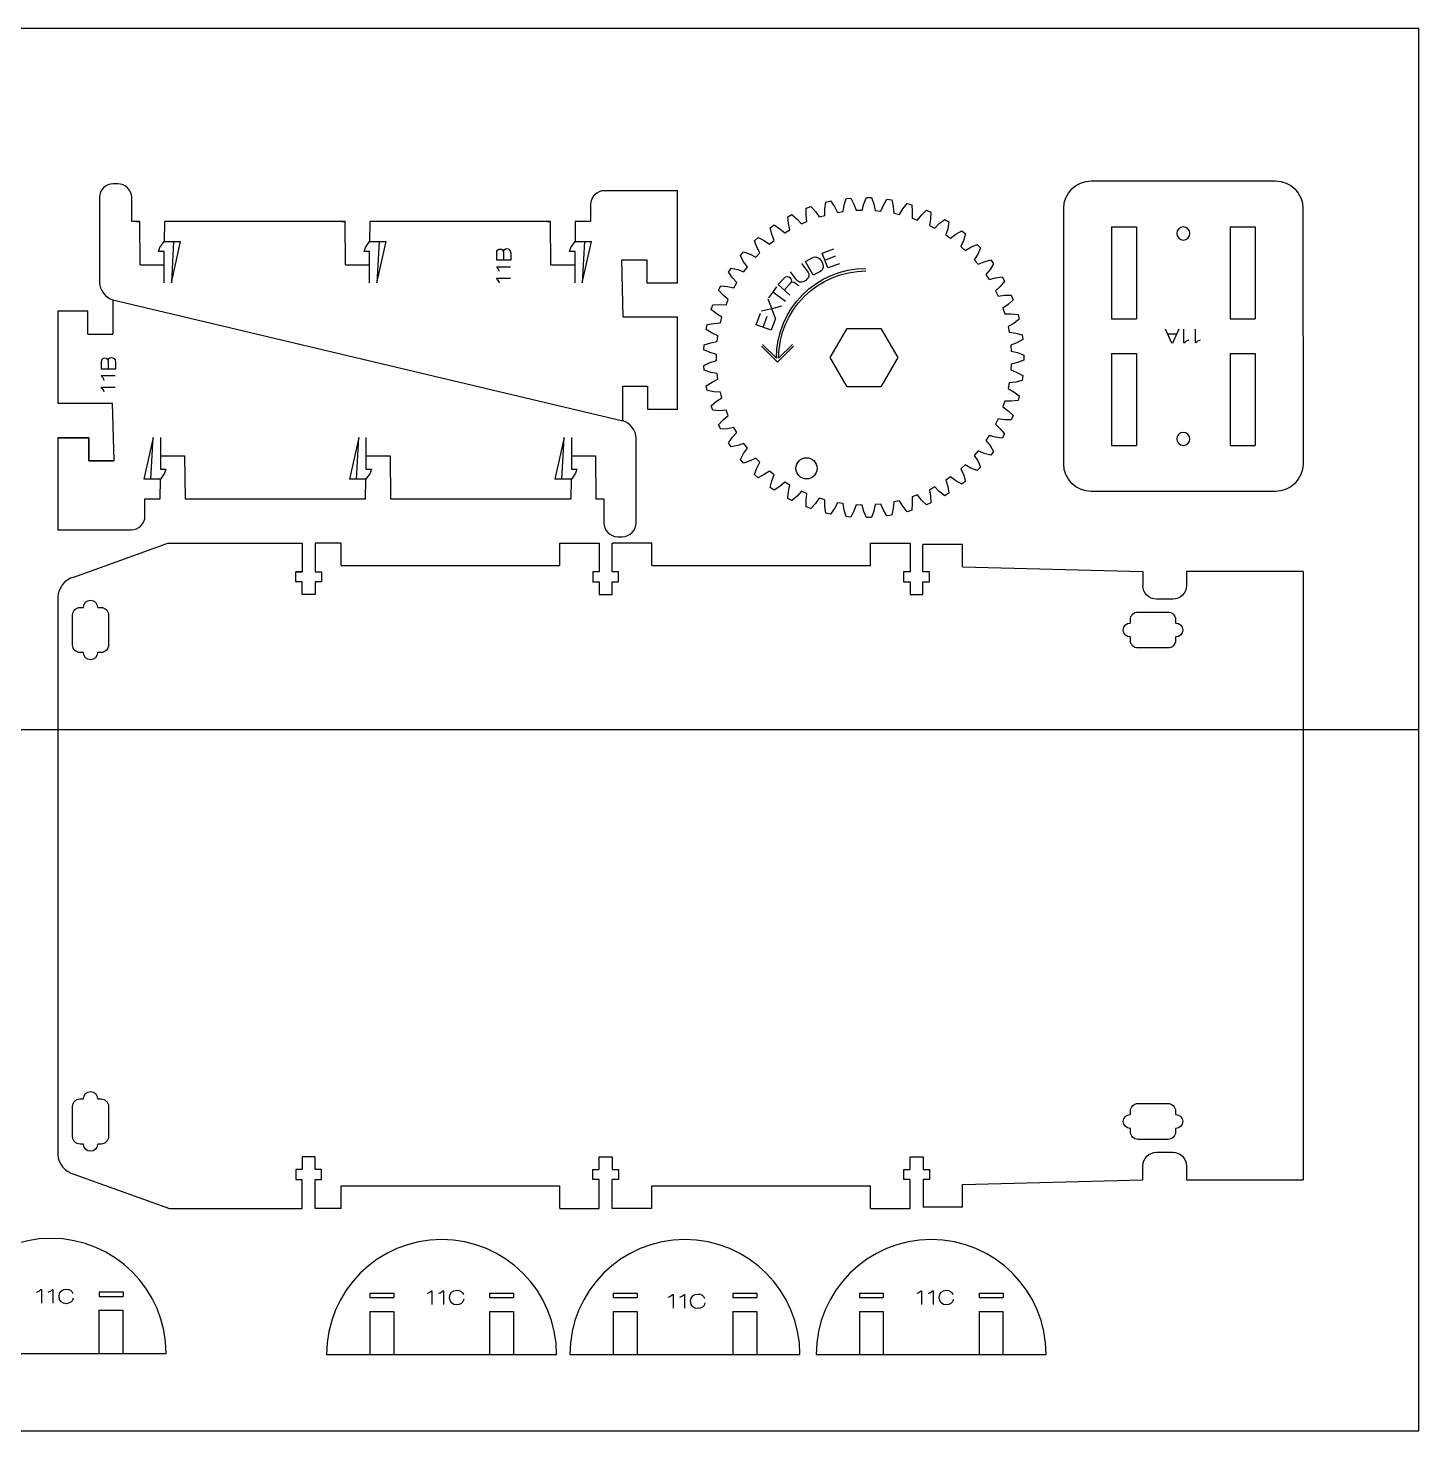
# Model space of a CAD drawing. Extents: x -610 to 0, y -305 to 0.
# Drawn here: x -302.2 to 0, y -304.8 to 0 of the extents above; entities that cross this region are included whole.
import ezdxf

# ---------------------------------------------------------------- set-up
doc = ezdxf.new("R2010")
doc.units = 0
doc.layers.add('CUTS', color=1, linetype='Continuous', true_color=0xff0000)
doc.layers.add('TEXT', color=5, linetype='Continuous', true_color=0x0000ff)
doc.layers.add('laser bed referance', color=3, linetype='Continuous', lineweight=25, true_color=0x00ff00)
doc.layers.add('Referance lines', color=2, linetype='Continuous', lineweight=25, true_color=0xffff00)

msp = doc.modelspace()

# ---------------------------------------------------------------- linework, layer by layer
at = {"layer": 'CUTS', "color": 1, "lineweight": 25, "true_color": 0xff0000}
for p, q in [((-71.18, -33.2), (-31.19, -33.2)), ((-161.07, -35.34), (-176.97, -35.34)), ((-161.07, -55.34), (-161.07, -35.34)), ((-279.67, -42.05), (-279.67, -36.84)), ((-25.19, -39.2), (-25.18, -94.69)), ((-277.93, -42.05), (-279.67, -42.05)), ((-278.73, -42.05), (-277.93, -42.05)), ((-277.83, -51.44), (-277.93, -42.05)), ((-272.53, -42.05), (-272.61, -46.34)), ((-233.31, -42.05), (-272.53, -42.05)), ((-234.11, -42.05), (-233.31, -42.05)), ((-233.21, -51.44), (-233.31, -42.05)), ((-227.91, -42.05), (-227.98, -46.34)), ((-188.69, -42.05), (-227.91, -42.05)), ((-189.49, -42.05), (-188.69, -42.05)), ((-188.59, -51.44), (-188.69, -42.05)), ((-66.78, -43.2), (-61.38, -43.2)), ((-66.78, -43.2), (-66.78, -63.2)), ((-61.38, -43.2), (-61.38, -63.2)), ((-40.98, -43.2), (-35.58, -43.2)), ((-40.98, -43.2), (-40.98, -63.2)), ((-35.58, -43.2), (-35.58, -63.2)), ((-277.83, -51.44), (-272.63, -51.44)), ((-233.21, -51.44), (-228.01, -51.44)), ((-188.59, -51.44), (-183.39, -51.44)), ((-173.17, -50.34), (-167.77, -50.34)), ((-172.87, -62.83), (-173.17, -50.34)), ((-173.17, -50.34), (-167.77, -50.34)), ((-167.77, -50.34), (-167.77, -55.34)), ((-167.77, -50.34), (-167.77, -55.34)), ((-167.77, -55.34), (-161.07, -55.34)), ((-167.77, -55.34), (-161.07, -55.34)), ((-283.78, -59.03), (-172.97, -85.32)), ((-283.78, -59.03), (-283.78, -66.52)), ((-289.18, -61.52), (-295.68, -61.52)), ((-295.68, -61.52), (-295.68, -81.52)), ((-289.18, -66.52), (-289.18, -61.52)), ((-161.07, -62.83), (-172.87, -62.83)), ((-161.07, -82.83), (-161.07, -62.83)), ((-66.78, -63.2), (-61.38, -63.2)), ((-40.98, -63.2), (-35.58, -63.2)), ((-289.18, -66.52), (-283.78, -66.52)), ((-66.78, -70.69), (-61.38, -70.69)), ((-66.78, -70.69), (-66.78, -90.69)), ((-61.38, -70.69), (-61.38, -90.69)), ((-40.98, -70.69), (-35.58, -70.69)), ((-40.98, -70.69), (-40.98, -90.69)), ((-35.58, -70.69), (-35.58, -90.69)), ((-172.97, -85.32), (-172.97, -77.83)), ((-172.97, -77.83), (-167.57, -77.83)), ((-167.57, -77.83), (-167.57, -82.83)), ((-167.57, -77.83), (-167.57, -82.83)), ((-295.68, -81.52), (-283.88, -81.52)), ((-283.88, -81.52), (-283.58, -94.01)), ((-167.57, -82.83), (-161.07, -82.83)), ((-167.57, -82.83), (-161.07, -82.83)), ((-295.68, -89.01), (-288.98, -89.01)), ((-288.98, -89.01), (-295.68, -89.01)), ((-295.68, -89.01), (-295.68, -109.01)), ((-288.98, -89.01), (-288.98, -94.01)), ((-288.98, -94.01), (-288.98, -89.01)), ((-66.78, -90.69), (-61.38, -90.69)), ((-40.98, -90.69), (-35.58, -90.69)), ((-288.98, -94.01), (-283.58, -94.01)), ((-283.58, -94.01), (-288.98, -94.01)), ((-273.36, -92.91), (-268.16, -92.91)), ((-268.16, -92.91), (-268.06, -102.3)), ((-228.74, -92.91), (-223.54, -92.91)), ((-223.54, -92.91), (-223.44, -102.3)), ((-184.12, -92.91), (-178.92, -92.91)), ((-178.92, -92.91), (-178.82, -102.3)), ((-228.84, -102.3), (-228.77, -98.01)), ((-184.22, -102.3), (-184.14, -98.01)), ((-268.06, -102.3), (-267.26, -102.3)), ((-268.06, -102.3), (-228.84, -102.3)), ((-223.44, -102.3), (-222.64, -102.3)), ((-223.44, -102.3), (-184.22, -102.3)), ((-178.82, -102.3), (-178.02, -102.3)), ((-178.82, -102.3), (-177.08, -102.3)), ((-177.08, -102.3), (-177.08, -107.51)), ((-295.68, -109.01), (-279.78, -109.01)), ((-292.24, -119.32), (-271.78, -111.89)), ((-271.78, -111.89), (-242.6, -111.89)), ((-242.6, -111.89), (-242.6, -118.15)), ((-234.18, -111.89), (-239.8, -111.89)), ((-239.8, -111.89), (-239.8, -118.15)), ((-234.18, -116.79), (-234.18, -111.89)), ((-186.67, -116.79), (-186.67, -111.89)), ((-186.67, -111.89), (-178.07, -111.89)), ((-178.07, -111.89), (-178.07, -118.15)), ((-166.67, -111.89), (-175.27, -111.89)), ((-175.27, -118.15), (-175.27, -111.89)), ((-166.67, -116.79), (-166.67, -111.89)), ((-119.15, -116.79), (-119.15, -111.89)), ((-119.15, -111.89), (-110.57, -111.89)), ((-110.57, -111.89), (-110.57, -118.15)), ((-99.15, -112.19), (-107.77, -112.19)), ((-107.77, -118.15), (-107.77, -112.19)), ((-99.15, -117.09), (-99.15, -112.19)), ((-244, -120.35), (-244, -118.15)), ((-244, -118.15), (-242.6, -118.15)), ((-242.6, -118.15), (-244, -118.15)), ((-239.8, -118.15), (-238.4, -118.15)), ((-238.4, -118.15), (-238.4, -120.35)), ((-234.18, -116.79), (-186.67, -116.79)), ((-178.07, -118.15), (-179.47, -118.15)), ((-179.47, -118.15), (-179.47, -120.35)), ((-173.87, -118.15), (-175.27, -118.15)), ((-173.87, -120.35), (-173.87, -118.15)), ((-166.67, -116.79), (-119.15, -116.79)), ((-110.57, -118.15), (-111.97, -118.15)), ((-111.97, -118.15), (-111.97, -120.35)), ((-106.37, -118.15), (-107.77, -118.15)), ((-106.37, -120.35), (-106.37, -118.15)), ((-99.15, -117.09), (-60, -118.08)), ((-60, -118.08), (-60, -121.09)), ((-25.17, -118.08), (-25.17, -250.26)), ((-242.6, -120.35), (-244, -120.35)), ((-242.6, -123.09), (-242.6, -120.35)), ((-238.4, -120.35), (-239.8, -120.35)), ((-239.8, -120.35), (-239.8, -123.09)), ((-179.47, -120.35), (-178.07, -120.35)), ((-178.07, -120.35), (-178.07, -123.09)), ((-175.27, -123.09), (-175.27, -120.35)), ((-175.27, -120.35), (-173.87, -120.35)), ((-111.97, -120.35), (-110.57, -120.35)), ((-110.57, -120.35), (-110.57, -123.09)), ((-107.77, -123.09), (-107.77, -120.35)), ((-107.77, -120.35), (-106.37, -120.35)), ((-295.68, -123.62), (-295.68, -244.73)), ((-239.8, -123.09), (-242.6, -123.09)), ((-178.07, -123.09), (-175.27, -123.09)), ((-110.57, -123.09), (-107.77, -123.09)), ((-239.8, -245.25), (-242.6, -245.25)), ((-242.6, -245.25), (-242.6, -248)), ((-239.8, -248), (-239.8, -245.25)), ((-178.07, -248), (-178.07, -245.25)), ((-178.07, -245.25), (-175.27, -245.25)), ((-175.27, -245.25), (-175.27, -248)), ((-110.54, -248), (-110.54, -245.25)), ((-110.54, -245.25), (-107.74, -245.25)), ((-107.74, -245.25), (-107.74, -248)), ((-292.23, -249.02), (-271.42, -256.46)), ((-242.6, -248), (-244, -248)), ((-244, -248), (-244, -250.2)), ((-238.4, -248), (-239.8, -248)), ((-238.4, -250.2), (-238.4, -248)), ((-179.47, -250.2), (-179.47, -248)), ((-179.47, -248), (-178.07, -248)), ((-175.27, -248), (-173.87, -248)), ((-173.87, -248), (-173.87, -250.2)), ((-111.94, -250.2), (-111.94, -248)), ((-111.94, -248), (-110.54, -248)), ((-107.74, -248), (-106.34, -248)), ((-106.34, -248), (-106.34, -250.2)), ((-60, -250.26), (-60, -247.25)), ((-244, -250.2), (-242.6, -250.2)), ((-242.6, -256.46), (-242.6, -250.2)), ((-239.8, -256.46), (-239.8, -250.2)), ((-239.8, -250.2), (-238.4, -250.2)), ((-234.18, -256.46), (-234.18, -251.56)), ((-234.18, -251.56), (-186.67, -251.56)), ((-186.67, -256.46), (-186.67, -251.56)), ((-178.07, -250.2), (-179.47, -250.2)), ((-178.07, -256.46), (-178.07, -250.2)), ((-173.87, -250.2), (-175.27, -250.2)), ((-175.27, -256.46), (-175.27, -250.2)), ((-166.67, -256.46), (-166.67, -251.56)), ((-166.67, -251.56), (-119.15, -251.56)), ((-119.15, -256.46), (-119.15, -251.56)), ((-110.54, -250.2), (-111.94, -250.2)), ((-110.54, -256.46), (-110.54, -250.2)), ((-106.34, -250.2), (-107.74, -250.2)), ((-107.74, -250.2), (-107.74, -256.16)), ((-99.15, -251.26), (-60, -250.26)), ((-99.15, -256.16), (-99.15, -251.26)), ((-271.42, -256.46), (-242.6, -256.46)), ((-234.18, -256.46), (-239.8, -256.46)), ((-186.67, -256.46), (-178.07, -256.46)), ((-166.67, -256.46), (-175.27, -256.46)), ((-119.15, -256.46), (-110.54, -256.46)), ((-99.15, -256.16), (-107.74, -256.16)), ((-286.75, -274.57), (-281.55, -274.57)), ((-286.75, -274.57), (-286.75, -275.57)), ((-286.75, -275.57), (-281.55, -275.57)), ((-286.35, -274.57), (-281.95, -274.57)), ((-286.35, -275.57), (-281.95, -275.57)), ((-281.55, -274.57), (-281.55, -275.57)), ((-227.94, -274.83), (-222.74, -274.83)), ((-227.94, -274.83), (-227.94, -275.83)), ((-227.94, -275.83), (-222.74, -275.83)), ((-227.54, -274.83), (-223.14, -274.83)), ((-227.54, -275.83), (-223.14, -275.83)), ((-222.74, -274.83), (-222.74, -275.83)), ((-201.91, -274.83), (-196.71, -274.83)), ((-201.91, -274.83), (-201.91, -275.83)), ((-201.91, -275.83), (-196.71, -275.83)), ((-201.51, -274.83), (-197.11, -274.83)), ((-201.51, -275.83), (-197.11, -275.83)), ((-196.71, -274.83), (-196.71, -275.83)), ((-175.08, -274.83), (-169.88, -274.83)), ((-175.08, -274.83), (-175.08, -275.83)), ((-175.08, -275.83), (-169.88, -275.83)), ((-174.68, -274.83), (-170.28, -274.83)), ((-174.68, -275.83), (-170.28, -275.83)), ((-169.88, -274.83), (-169.88, -275.83)), ((-149.05, -274.83), (-143.85, -274.83)), ((-149.05, -274.83), (-149.05, -275.83)), ((-149.05, -275.83), (-143.85, -275.83)), ((-148.65, -274.83), (-144.25, -274.83)), ((-148.65, -275.83), (-144.25, -275.83)), ((-143.85, -274.83), (-143.85, -275.83)), ((-121.57, -274.83), (-116.37, -274.83)), ((-121.57, -274.83), (-121.57, -275.83)), ((-121.57, -275.83), (-116.37, -275.83)), ((-121.17, -274.83), (-116.77, -274.83)), ((-121.17, -275.83), (-116.77, -275.83)), ((-116.37, -274.83), (-116.37, -275.83)), ((-95.54, -274.83), (-90.34, -274.83)), ((-95.54, -274.83), (-95.54, -275.83)), ((-95.54, -275.83), (-90.34, -275.83)), ((-95.14, -274.83), (-90.74, -274.83)), ((-95.14, -275.83), (-90.74, -275.83)), ((-90.34, -274.83), (-90.34, -275.83)), ((-286.78, -278.57), (-281.58, -278.57)), ((-286.78, -278.57), (-286.78, -287.95)), ((-286.38, -278.57), (-281.98, -278.57)), ((-281.58, -278.57), (-281.58, -287.95)), ((-227.94, -278.83), (-222.74, -278.83)), ((-227.94, -278.83), (-227.94, -288.2)), ((-227.54, -278.83), (-223.14, -278.83)), ((-222.74, -278.83), (-222.74, -288.2)), ((-201.94, -278.82), (-196.74, -278.82)), ((-201.94, -278.82), (-201.94, -288.2)), ((-201.54, -278.82), (-197.14, -278.82)), ((-196.74, -278.82), (-196.74, -288.2)), ((-175.08, -278.83), (-169.88, -278.83)), ((-175.08, -278.83), (-175.08, -288.2)), ((-174.68, -278.83), (-170.28, -278.83)), ((-169.88, -278.83), (-169.88, -288.2)), ((-149.08, -278.83), (-143.88, -278.83)), ((-149.08, -278.83), (-149.08, -288.2)), ((-148.68, -278.83), (-144.28, -278.83)), ((-143.88, -278.83), (-143.88, -288.2)), ((-121.57, -278.83), (-116.37, -278.83)), ((-121.57, -278.83), (-121.57, -288.2)), ((-121.17, -278.83), (-116.77, -278.83)), ((-116.37, -278.83), (-116.37, -288.2)), ((-95.57, -278.82), (-90.37, -278.82)), ((-95.57, -278.82), (-95.57, -288.2)), ((-95.17, -278.82), (-90.77, -278.82)), ((-90.37, -278.82), (-90.37, -288.2)), ((-322.18, -287.96), (-272.18, -287.96)), ((-237.34, -288.22), (-187.34, -288.22)), ((-184.48, -288.22), (-134.48, -288.22)), ((-130.97, -288.22), (-80.97, -288.22))]:
    msp.add_line(p, q, dxfattribs=at)
for points in [[(-282.67, -33.84), (-283.67, -33.84)], [(-286.67, -36.84), (-286.67, -37.55)], [(-179.97, -38.34), (-179.97, -42.05), (-183.29, -42.05), (-183.32, -46.34)], [(-85.82, -71.06), (-85.82, -72.12), (-87.2, -72.66), (-88.58, -73.01), (-88.66, -74.28), (-87.33, -74.8), (-86.04, -75.51), (-86.17, -76.56), (-87.61, -76.92), (-89.02, -77.09), (-89.26, -78.34), (-88.02, -79.03), (-86.82, -79.9), (-87.09, -80.92), (-88.56, -81.1), (-89.98, -81.08), (-90.39, -82.29), (-89.24, -83.13), (-88.16, -84.15), (-88.56, -85.13), (-90.04, -85.12), (-91.45, -84.92), (-92, -86.07), (-90.97, -87.05), (-90.04, -88.19), (-90.56, -89.11), (-92.02, -88.91), (-93.39, -88.54), (-94.09, -89.61), (-93.19, -90.71), (-92.41, -91.97), (-93.04, -92.81), (-94.47, -92.42), (-95.78, -91.88), (-96.61, -92.85), (-95.86, -94.05), (-95.25, -95.4), (-95.98, -96.16), (-97.35, -95.59), (-98.58, -94.88), (-99.52, -95.74), (-98.94, -97.03), (-98.5, -98.45), (-99.33, -99.11), (-100.61, -98.37), (-101.74, -97.51), (-102.79, -98.24), (-102.37, -99.6), (-102.12, -101.05), (-103.02, -101.6), (-104.2, -100.7), (-105.21, -99.71), (-106.34, -100.3), (-106.1, -101.7), (-106.04, -103.17), (-107, -103.6), (-108.06, -102.56), (-108.93, -101.44), (-110.13, -101.88), (-110.07, -103.3), (-110.19, -104.78), (-111.21, -105.08), (-112.12, -103.91), (-112.84, -102.69), (-114.09, -102.97), (-114.21, -104.39), (-114.52, -105.83), (-115.57, -106), (-116.32, -104.73), (-116.88, -103.42), (-118.15, -103.55), (-118.45, -104.94), (-118.95, -106.33), (-120.01, -106.36), (-120.59, -105), (-120.98, -103.64), (-122.26, -103.6), (-122.74, -104.94), (-123.41, -106.25), (-124.46, -106.15), (-124.87, -104.73), (-125.08, -103.33), (-126.34, -103.12), (-126.98, -104.39), (-127.82, -105.61), (-128.85, -105.37), (-129.07, -103.91), (-129.1, -102.49), (-130.33, -102.13), (-131.12, -103.3), (-132.11, -104.41), (-133.1, -104.04), (-133.13, -102.56), (-132.98, -101.15), (-134.15, -100.63), (-135.09, -101.7), (-136.21, -102.66), (-137.15, -102.18), (-136.99, -100.7), (-136.66, -99.32), (-137.75, -98.66), (-138.82, -99.6), (-140.06, -100.41), (-140.92, -99.81), (-140.58, -98.37), (-140.07, -97.04), (-141.07, -96.24), (-142.25, -97.03), (-143.58, -97.69), (-144.36, -96.98), (-143.84, -95.59), (-143.17, -94.34), (-144.06, -93.42), (-145.33, -94.05), (-146.73, -94.53), (-147.41, -93.73), (-146.72, -92.42), (-145.89, -91.27), (-146.66, -90.24), (-148, -90.71), (-149.45, -91), (-150.03, -90.12), (-149.17, -88.91), (-148.2, -87.87), (-148.83, -86.76), (-150.22, -87.05), (-151.7, -87.15), (-152.15, -86.2), (-151.15, -85.12), (-150.06, -84.21), (-150.54, -83.02), (-151.95, -83.13), (-153.43, -83.05), (-153.76, -82.05), (-152.63, -81.1), (-151.43, -80.34), (-151.75, -79.1), (-153.17, -79.03), (-154.63, -78.76), (-154.83, -77.72), (-153.58, -76.92), (-152.29, -76.32), (-152.46, -75.05), (-153.85, -74.8), (-155.26, -74.35), (-155.33, -73.29), (-153.99, -72.66), (-152.64, -72.23), (-152.64, -70.95), (-153.99, -70.52), (-155.33, -69.89), (-155.26, -68.84), (-153.85, -68.38), (-152.46, -68.13), (-152.29, -66.86), (-153.58, -66.26), (-154.83, -65.46), (-154.63, -64.43), (-153.17, -64.16), (-151.75, -64.08), (-151.43, -62.84), (-152.63, -62.08), (-153.76, -61.13), (-153.43, -60.13), (-151.95, -60.05), (-150.54, -60.16), (-150.06, -58.97), (-151.15, -58.06), (-152.15, -56.98), (-151.7, -56.03), (-150.22, -56.13), (-148.83, -56.42), (-148.2, -55.31), (-149.17, -54.27), (-150.03, -53.06), (-149.45, -52.18), (-148, -52.47), (-146.66, -52.94), (-145.89, -51.91), (-146.72, -50.76), (-147.41, -49.45), (-146.73, -48.65), (-145.33, -49.13), (-144.06, -49.76), (-143.17, -48.84), (-143.84, -47.59), (-144.36, -46.2), (-143.58, -45.49), (-142.25, -46.15), (-141.07, -46.94), (-140.07, -46.14), (-140.58, -44.81), (-140.92, -43.37), (-140.06, -42.77), (-138.82, -43.59), (-137.75, -44.52), (-136.66, -43.86), (-136.99, -42.48), (-137.15, -41), (-136.21, -40.52), (-135.09, -41.49), (-134.15, -42.55), (-132.98, -42.03), (-133.13, -40.62), (-133.1, -39.14), (-132.11, -38.77), (-131.12, -39.88), (-130.33, -41.05), (-129.1, -40.69), (-129.07, -39.27), (-128.85, -37.81), (-127.82, -37.57), (-126.98, -38.79), (-126.34, -40.06), (-125.08, -39.86), (-124.87, -38.45), (-124.46, -37.03), (-123.41, -36.93), (-122.74, -38.25), (-122.26, -39.58), (-120.98, -39.54), (-120.59, -38.18), (-120.01, -36.82), (-118.95, -36.85), (-118.45, -38.25), (-118.15, -39.63), (-116.88, -39.76), (-116.32, -38.45), (-115.57, -37.18), (-114.52, -37.35), (-114.21, -38.79), (-114.09, -40.21), (-112.84, -40.49), (-112.12, -39.27), (-111.21, -38.1), (-110.19, -38.4), (-110.07, -39.88), (-110.13, -41.3), (-108.93, -41.74), (-108.06, -40.62), (-107, -39.58), (-106.04, -40.01), (-106.1, -41.49), (-106.34, -42.88), (-105.21, -43.48), (-104.2, -42.48), (-103.02, -41.58), (-102.12, -42.13), (-102.37, -43.59), (-102.79, -44.94), (-101.74, -45.67), (-100.61, -44.81), (-99.33, -44.07), (-98.5, -44.73), (-98.94, -46.15), (-99.52, -47.44), (-98.58, -48.3), (-97.35, -47.59), (-95.98, -47.02), (-95.25, -47.78), (-95.86, -49.13), (-96.61, -50.33), (-95.78, -51.31), (-94.47, -50.76), (-93.04, -50.37), (-92.41, -51.22), (-93.19, -52.47), (-94.09, -53.57), (-93.39, -54.65), (-92.02, -54.27), (-90.56, -54.07), (-90.04, -54.99), (-90.97, -56.13), (-92, -57.11), (-91.45, -58.26), (-90.04, -58.06), (-88.56, -58.05), (-88.16, -59.03), (-89.24, -60.05), (-90.39, -60.89), (-89.98, -62.1), (-88.56, -62.08), (-87.09, -62.26), (-86.82, -63.28), (-88.02, -64.16), (-89.26, -64.84), (-89.02, -66.09), (-87.61, -66.26), (-86.17, -66.62), (-86.04, -67.67), (-87.33, -68.38), (-88.66, -68.9), (-88.58, -70.18), (-87.2, -70.52), (-85.82, -71.06)], [(-77.18, -94.69), (-77.18, -39.2)], [(-286.67, -45.05), (-286.67, -45.75)], [(-272.61, -55.38), (-272.61, -48.54), (-273.81, -48.54), (-273.52, -47.65), (-272.61, -46.34), (-270.55, -46.34), (-271.05, -55.38), (-269.04, -46.34)], [(-270.55, -46.34), (-269.04, -46.34)], [(-227.98, -55.38), (-227.98, -48.54), (-229.18, -48.54), (-228.9, -47.65), (-227.98, -46.34), (-225.92, -46.34), (-226.42, -55.38), (-224.41, -46.34)], [(-225.92, -46.34), (-224.41, -46.34)], [(-183.32, -55.38), (-183.32, -48.54), (-184.52, -48.54), (-184.24, -47.65), (-183.32, -46.34), (-181.27, -46.34), (-181.77, -55.38), (-179.75, -46.34)], [(-181.27, -46.34), (-179.75, -46.34)], [(-286.67, -51.75), (-286.67, -55.24)], [(-124.24, -77.94), (-127.91, -71.59), (-124.24, -65.24), (-116.91, -65.24), (-113.24, -71.59), (-116.91, -77.94), (-124.24, -77.94), (-124.24, -77.94)], [(-273.43, -88.97), (-273.43, -95.81), (-272.23, -95.81), (-272.51, -96.7), (-273.43, -98.01), (-275.48, -98.01), (-274.98, -88.97), (-277, -98.01)], [(-228.77, -88.97), (-228.77, -95.81), (-227.57, -95.81), (-227.85, -96.7), (-228.77, -98.01), (-230.83, -98.01), (-230.33, -88.97), (-232.34, -98.01)], [(-184.14, -88.97), (-184.14, -95.81), (-182.94, -95.81), (-183.22, -96.7), (-184.14, -98.01), (-186.2, -98.01), (-185.7, -88.97), (-187.71, -98.01)], [(-170.08, -92.6), (-170.08, -89.11)], [(-275.48, -98.01), (-277, -98.01)], [(-276.78, -106.01), (-276.78, -102.3), (-273.46, -102.3), (-273.43, -98.01)], [(-230.83, -98.01), (-232.34, -98.01)], [(-186.2, -98.01), (-187.71, -98.01)], [(-170.08, -99.3), (-170.08, -98.6)], [(-31.18, -100.69), (-71.18, -100.69)], [(-170.08, -107.51), (-170.08, -106.8)], [(-174.08, -110.51), (-173.08, -110.51)], [(-25.17, -118.08), (-50.5, -118.08), (-50.5, -121.09)], [(-53.5, -124.09), (-57, -124.09)], [(-292.51, -134.07), (-292.51, -127.5)], [(-290.89, -125.88), (-290.15, -125.88), (-290.11, -125.8)], [(-287.11, -125.8), (-287.06, -125.88), (-286.33, -125.88)], [(-284.71, -127.5), (-284.71, -134.07)], [(-61.07, -126.88), (-54.5, -126.88)], [(-62.76, -129.28), (-62.69, -129.23), (-62.69, -129.23)], [(-62.69, -129.23), (-62.69, -128.5)], [(-52.89, -128.5), (-52.89, -129.23), (-52.81, -129.28)], [(-62.69, -133.06), (-62.69, -132.33), (-62.76, -132.28)], [(-52.81, -132.28), (-52.89, -132.33), (-52.89, -133.06)], [(-290.15, -135.68), (-290.89, -135.68)], [(-290.11, -135.76), (-290.15, -135.68), (-290.15, -135.68)], [(-286.33, -135.68), (-287.06, -135.68), (-287.11, -135.76)], [(-54.5, -134.68), (-61.07, -134.68)], [(-292.51, -240.84), (-292.51, -234.28)], [(-290.89, -232.66), (-290.15, -232.66), (-290.11, -232.58)], [(-287.11, -232.58), (-287.06, -232.66), (-286.33, -232.66)], [(-284.71, -234.28), (-284.71, -240.84)], [(-61.06, -233.66), (-54.5, -233.66)], [(-62.76, -236.06), (-62.68, -236.01), (-62.68, -235.27)], [(-52.88, -235.27), (-52.88, -236.01), (-52.81, -236.06)], [(-62.68, -239.84), (-62.68, -239.1), (-62.76, -239.06)], [(-52.81, -239.06), (-52.88, -239.1), (-52.88, -239.1)], [(-52.88, -239.1), (-52.88, -239.84)], [(-290.15, -242.46), (-290.89, -242.46)], [(-290.11, -242.53), (-290.15, -242.46), (-290.15, -242.46)], [(-286.33, -242.46), (-287.06, -242.46), (-287.11, -242.53)], [(-54.5, -241.46), (-61.06, -241.46)], [(-57, -244.25), (-53.5, -244.25)], [(-50.5, -247.25), (-50.5, -250.26), (-25.17, -250.26)]]:
    msp.add_lwpolyline(points, dxfattribs=at)
for points in [[(-77.18, -39.2), (-77.18, -35.89), (-74.49, -33.2), (-71.18, -33.2)], [(-31.19, -33.2), (-27.87, -33.2), (-25.19, -35.89), (-25.19, -39.2)], [(-283.67, -33.84), (-285.32, -33.84), (-286.67, -35.19), (-286.67, -36.84)], [(-279.67, -36.84), (-279.67, -35.19), (-281.02, -33.84), (-282.67, -33.84)], [(-176.97, -35.34), (-178.62, -35.34), (-179.97, -36.69), (-179.97, -38.34)], [(-286.67, -37.55), (-286.67, -39.2), (-286.67, -43.4), (-286.67, -45.05)], [(-51.18, -43.2), (-51.97, -43.2), (-52.61, -43.84), (-52.61, -44.62)], [(-52.61, -44.62), (-52.61, -45.41), (-51.97, -46.05), (-51.18, -46.05)], [(-49.76, -44.62), (-49.76, -43.84), (-50.4, -43.2), (-51.18, -43.2)], [(-51.18, -46.05), (-50.4, -46.05), (-49.76, -45.41), (-49.76, -44.62)], [(-286.67, -45.75), (-286.67, -47.4), (-286.67, -50.1), (-286.67, -51.75)], [(-286.67, -55.24), (-286.67, -56.89), (-285.37, -58.6), (-283.78, -59.03)], [(-170.08, -89.11), (-170.08, -87.46), (-171.38, -85.75), (-172.97, -85.32)], [(-51.18, -87.84), (-51.97, -87.84), (-52.61, -88.48), (-52.61, -89.26)], [(-49.76, -89.26), (-49.76, -88.48), (-50.4, -87.84), (-51.18, -87.84)], [(-52.61, -89.26), (-52.61, -90.05), (-51.97, -90.69), (-51.18, -90.69)], [(-51.18, -90.69), (-50.4, -90.69), (-49.76, -90.05), (-49.76, -89.26)], [(-170.08, -98.6), (-170.08, -96.95), (-170.08, -94.25), (-170.08, -92.6)], [(-135.35, -95.65), (-135.35, -94.38), (-134.32, -93.35), (-133.05, -93.35)], [(-133.05, -93.35), (-131.78, -93.35), (-130.75, -94.38), (-130.75, -95.65)], [(-133.05, -97.96), (-134.32, -97.96), (-135.35, -96.92), (-135.35, -95.65)], [(-130.75, -95.65), (-130.75, -96.92), (-131.78, -97.96), (-133.05, -97.96)], [(-71.18, -100.69), (-74.49, -100.69), (-77.18, -98), (-77.18, -94.69)], [(-25.18, -94.69), (-25.18, -98), (-27.87, -100.69), (-31.18, -100.69)], [(-170.08, -106.8), (-170.08, -105.15), (-170.08, -100.95), (-170.08, -99.3)], [(-279.78, -109.01), (-278.13, -109.01), (-276.78, -107.66), (-276.78, -106.01)], [(-177.08, -107.51), (-177.08, -109.16), (-175.73, -110.51), (-174.08, -110.51)], [(-173.08, -110.51), (-171.43, -110.51), (-170.08, -109.16), (-170.08, -107.51)], [(-292.24, -119.32), (-294.13, -119.74), (-295.68, -121.67), (-295.68, -123.62)], [(-57, -124.09), (-58.66, -124.09), (-60, -122.75), (-60, -121.09)], [(-50.5, -121.09), (-50.5, -122.75), (-51.85, -124.09), (-53.5, -124.09)], [(-290.11, -125.8), (-290.11, -124.98), (-289.44, -124.3), (-288.61, -124.3)], [(-288.61, -124.3), (-287.78, -124.3), (-287.11, -124.98), (-287.11, -125.8)], [(-292.51, -127.5), (-292.51, -126.61), (-291.78, -125.88), (-290.89, -125.88)], [(-286.33, -125.88), (-285.43, -125.88), (-284.71, -126.61), (-284.71, -127.5)], [(-62.69, -128.5), (-62.69, -127.61), (-61.96, -126.88), (-61.07, -126.88)], [(-54.5, -126.88), (-53.61, -126.88), (-52.89, -127.61), (-52.89, -128.5)], [(-64.26, -130.78), (-64.26, -129.95), (-63.59, -129.28), (-62.76, -129.28)], [(-62.76, -132.28), (-63.59, -132.28), (-64.26, -131.61), (-64.26, -130.78)], [(-52.81, -129.28), (-51.98, -129.28), (-51.31, -129.95), (-51.31, -130.78)], [(-51.31, -130.78), (-51.31, -131.61), (-51.98, -132.28), (-52.81, -132.28)], [(-290.89, -135.68), (-291.78, -135.68), (-292.51, -134.96), (-292.51, -134.07)], [(-284.71, -134.07), (-284.71, -134.96), (-285.43, -135.68), (-286.33, -135.68)], [(-61.07, -134.68), (-61.96, -134.68), (-62.69, -133.96), (-62.69, -133.06)], [(-52.89, -133.06), (-52.89, -133.96), (-53.61, -134.68), (-54.5, -134.68)], [(-288.61, -137.26), (-289.44, -137.26), (-290.11, -136.59), (-290.11, -135.76)], [(-287.11, -135.76), (-287.11, -136.59), (-287.78, -137.26), (-288.61, -137.26)], [(-290.11, -232.58), (-290.11, -231.75), (-289.44, -231.08), (-288.61, -231.08)], [(-288.61, -231.08), (-287.78, -231.08), (-287.11, -231.75), (-287.11, -232.58)], [(-292.51, -234.28), (-292.51, -233.38), (-291.78, -232.66), (-290.89, -232.66)], [(-286.33, -232.66), (-285.43, -232.66), (-284.71, -233.38), (-284.71, -234.28)], [(-62.68, -235.27), (-62.68, -234.38), (-61.96, -233.66), (-61.06, -233.66)], [(-54.5, -233.66), (-53.61, -233.66), (-52.88, -234.38), (-52.88, -235.27)], [(-64.26, -237.56), (-64.26, -236.73), (-63.59, -236.06), (-62.76, -236.06)], [(-62.76, -239.06), (-63.59, -239.06), (-64.26, -238.38), (-64.26, -237.56)], [(-52.81, -236.06), (-51.98, -236.06), (-51.31, -236.73), (-51.31, -237.56)], [(-51.31, -237.56), (-51.31, -238.38), (-51.98, -239.06), (-52.81, -239.06)], [(-61.06, -241.46), (-61.96, -241.46), (-62.68, -240.73), (-62.68, -239.84)], [(-52.88, -239.84), (-52.88, -240.73), (-53.61, -241.46), (-54.5, -241.46)], [(-290.89, -242.46), (-291.78, -242.46), (-292.51, -241.73), (-292.51, -240.84)], [(-288.61, -244.03), (-289.44, -244.03), (-290.11, -243.36), (-290.11, -242.53)], [(-287.11, -242.53), (-287.11, -243.36), (-287.78, -244.03), (-288.61, -244.03)], [(-284.71, -240.84), (-284.71, -241.73), (-285.43, -242.46), (-286.33, -242.46)], [(-295.68, -244.73), (-295.68, -246.67), (-294.13, -248.6), (-292.23, -249.02)], [(-60, -247.25), (-60, -245.6), (-58.66, -244.25), (-57, -244.25)], [(-53.5, -244.25), (-51.85, -244.25), (-50.5, -245.6), (-50.5, -247.25)], [(-297.18, -262.96), (-310.99, -262.96), (-322.18, -274.15), (-322.18, -287.96)], [(-272.18, -287.96), (-272.18, -274.15), (-283.37, -262.96), (-297.18, -262.96)], [(-212.34, -263.22), (-226.14, -263.22), (-237.34, -274.41), (-237.34, -288.22)], [(-187.34, -288.22), (-187.34, -274.41), (-198.53, -263.22), (-212.34, -263.22)], [(-159.48, -263.22), (-173.29, -263.22), (-184.48, -274.41), (-184.48, -288.22)], [(-134.48, -288.22), (-134.48, -274.41), (-145.67, -263.22), (-159.48, -263.22)], [(-105.97, -263.22), (-119.77, -263.22), (-130.97, -274.41), (-130.97, -288.22)], [(-80.97, -288.22), (-80.97, -274.41), (-92.16, -263.22), (-105.97, -263.22)]]:
    msp.add_open_spline(points, degree=3, dxfattribs=at)
at = {"layer": 'laser bed referance'}
for p, q in [((-609.6, 0), (0, 0)), ((0, -304.8), (0, 0)), ((-609.6, -304.8), (0, -304.8))]:
    msp.add_line(p, q, dxfattribs=at)
at = {"layer": 'Referance lines'}
msp.add_line((-609.6, -152.4), (0, -152.4), dxfattribs=at)
at = {"layer": 'TEXT', "color": 5, "true_color": 0x0000ff}
for points in [[(-198.91, -48.68), (-198.92, -50.46)], [(-198.92, -48.68), (-198.91, -48.68)], [(-125.92, -51.2), (-128.45, -52.12), (-129.63, -48.91), (-127.12, -47.99)], [(-200.35, -50.46), (-200.35, -48.82)], [(-197.33, -48.93), (-197.33, -50.46), (-200.35, -50.46), (-200.35, -50.46)], [(-134.17, -51.14), (-132.85, -52.86)], [(-133.27, -50.72), (-131.8, -49.92)], [(-130.17, -52.93), (-131.63, -53.72), (-133.27, -50.72), (-133.27, -50.72)], [(-129.08, -50.4), (-126.68, -49.52)], [(-200.33, -51.96), (-200.33, -51.85), (-197.35, -51.85)], [(-200.33, -54.46), (-200.33, -54.35), (-197.35, -54.35)], [(-136.68, -58.04), (-139.2, -55.73), (-137.93, -54.34)], [(-135.22, -54.68), (-136.54, -52.95)], [(-141.26, -58.59), (-139.52, -56.21)], [(-137.62, -59.41), (-140.39, -57.39)], [(-136.55, -55.43), (-136.55, -55.44), (-137.9, -56.92)], [(-141.49, -58.82), (-140.62, -60.98)], [(-138.47, -60.44), (-140.62, -60.98)], [(-139.83, -63.1), (-140.74, -65.63), (-143.96, -64.48), (-143.06, -61.97)], [(-139.83, -63.09), (-140.62, -60.98), (-142.85, -61.49)], [(-142.46, -65.01), (-141.6, -62.61)], [(-52.18, -65.43), (-53.57, -68.45), (-53.68, -68.45), (-55.07, -65.43)], [(-54.61, -66.43), (-52.63, -66.43)], [(-50.95, -68.38), (-51.06, -68.38), (-51.06, -65.4)], [(-48.45, -68.38), (-48.56, -68.38), (-48.56, -65.4)], [(-135.88, -69.11), (-139.36, -72.59), (-142.84, -69.11)], [(-142.61, -68.73), (-139.61, -71.73)], [(-136.12, -68.74), (-139.11, -71.73)], [(-286.23, -74.14), (-286.23, -72.5)], [(-283.21, -72.61), (-283.21, -74.14), (-286.23, -74.14), (-286.23, -74.14)], [(-284.79, -72.35), (-284.8, -74.14)], [(-284.8, -72.35), (-284.79, -72.35)], [(-286.21, -75.63), (-286.21, -75.52), (-283.23, -75.52)], [(-286.21, -78.13), (-286.21, -78.02), (-283.23, -78.02)], [(-299.38, -274.08), (-299.27, -274.08), (-299.27, -277.06)], [(-296.88, -274.08), (-296.77, -274.08), (-296.77, -277.06)], [(-214.54, -274.34), (-214.43, -274.34), (-214.43, -277.31)], [(-212.04, -274.34), (-211.93, -274.34), (-211.93, -277.31)], [(-162.15, -275.15), (-162.04, -275.15), (-162.04, -278.13)], [(-159.65, -275.15), (-159.55, -275.15), (-159.55, -278.13)], [(-108.17, -274.34), (-108.06, -274.34), (-108.06, -277.31)], [(-105.67, -274.34), (-105.56, -274.34), (-105.56, -277.31)]]:
    msp.add_lwpolyline(points, dxfattribs=at)
for points in [[(-200.35, -48.82), (-200.35, -48.34), (-200.09, -48.01), (-199.6, -48.01)], [(-199.6, -48.01), (-199.25, -48.01), (-198.91, -48.32), (-198.92, -48.68)], [(-198.91, -48.68), (-198.89, -48.29), (-198.68, -47.92), (-198.15, -47.92)], [(-198.15, -47.92), (-197.8, -47.92), (-197.33, -48.14), (-197.33, -48.93)], [(-131.8, -49.92), (-130.97, -49.47), (-130.22, -49.84), (-129.73, -50.74)], [(-129.73, -50.74), (-129.24, -51.64), (-129.34, -52.47), (-130.17, -52.93)], [(-199.77, -52.9), (-199.88, -52.44), (-200.12, -52.14), (-200.33, -51.96)], [(-199.77, -55.4), (-199.88, -54.94), (-200.12, -54.64), (-200.33, -54.46)], [(-139.61, -71.73), (-139.61, -60.99), (-130.89, -52.23), (-120.15, -52.23)], [(-139.11, -71.73), (-139.11, -61.29), (-130.59, -52.78), (-120.15, -52.78)], [(-137.93, -54.34), (-137.46, -53.83), (-137.05, -53.86), (-136.6, -54.27)], [(-136.6, -54.27), (-136.36, -54.5), (-136.17, -54.97), (-136.55, -55.43)], [(-133.23, -54.82), (-134.01, -55.43), (-134.68, -55.38), (-135.22, -54.68)], [(-132.85, -52.86), (-132.31, -53.56), (-132.44, -54.22), (-133.23, -54.82)], [(-136.55, -55.44), (-136.19, -55.05), (-135.85, -55.05), (-135.51, -55.37)], [(-135.51, -55.37), (-135.41, -55.45), (-134.91, -55.9), (-134.76, -55.95)], [(-50.01, -67.81), (-50.46, -67.93), (-50.77, -68.17), (-50.95, -68.38)], [(-47.51, -67.81), (-47.97, -67.93), (-48.27, -68.17), (-48.45, -68.38)], [(-286.23, -72.5), (-286.23, -72.02), (-285.97, -71.68), (-285.48, -71.68)], [(-285.48, -71.68), (-285.13, -71.68), (-284.79, -72), (-284.8, -72.35)], [(-284.79, -72.35), (-284.77, -71.96), (-284.56, -71.59), (-284.03, -71.59)], [(-284.03, -71.59), (-283.68, -71.59), (-283.21, -71.82), (-283.21, -72.61)], [(-285.65, -76.57), (-285.76, -76.11), (-286, -75.81), (-286.21, -75.63)], [(-285.65, -79.07), (-285.76, -78.62), (-286, -78.31), (-286.21, -78.13)], [(-300.32, -274.64), (-299.86, -274.53), (-299.56, -274.29), (-299.38, -274.08)], [(-297.82, -274.64), (-297.36, -274.53), (-297.06, -274.29), (-296.88, -274.08)], [(-295.46, -275.57), (-295.46, -274.57), (-294.75, -273.99), (-293.89, -273.99)], [(-293.89, -273.99), (-293.18, -273.99), (-292.61, -274.28), (-292.45, -274.94)], [(-210.62, -275.83), (-210.62, -274.83), (-209.91, -274.25), (-209.05, -274.25)], [(-209.05, -274.25), (-208.33, -274.25), (-207.77, -274.54), (-207.61, -275.19)], [(-104.25, -275.83), (-104.25, -274.83), (-103.54, -274.25), (-102.68, -274.25)], [(-102.68, -274.25), (-101.97, -274.25), (-101.4, -274.54), (-101.24, -275.19)], [(-293.89, -277.15), (-294.75, -277.15), (-295.46, -276.57), (-295.46, -275.57)], [(-292.38, -275.93), (-292.47, -276.74), (-293.19, -277.15), (-293.89, -277.15)], [(-215.48, -274.9), (-215.02, -274.78), (-214.72, -274.54), (-214.54, -274.34)], [(-212.98, -274.9), (-212.52, -274.78), (-212.22, -274.54), (-212.04, -274.34)], [(-209.05, -277.4), (-209.91, -277.4), (-210.62, -276.82), (-210.62, -275.83)], [(-207.53, -276.19), (-207.62, -277), (-208.35, -277.4), (-209.05, -277.4)], [(-163.09, -275.71), (-162.64, -275.6), (-162.33, -275.36), (-162.15, -275.15)], [(-160.59, -275.71), (-160.14, -275.6), (-159.83, -275.36), (-159.65, -275.15)], [(-158.23, -276.64), (-158.23, -275.64), (-157.53, -275.06), (-156.67, -275.06)], [(-156.67, -278.22), (-157.53, -278.22), (-158.23, -277.64), (-158.23, -276.64)], [(-156.67, -275.06), (-155.95, -275.06), (-155.38, -275.35), (-155.22, -276.01)], [(-155.15, -277), (-155.24, -277.81), (-155.97, -278.22), (-156.67, -278.22)], [(-109.11, -274.9), (-108.65, -274.78), (-108.35, -274.54), (-108.17, -274.34)], [(-106.61, -274.9), (-106.15, -274.78), (-105.85, -274.54), (-105.67, -274.34)], [(-102.68, -277.4), (-103.54, -277.4), (-104.25, -276.82), (-104.25, -275.83)], [(-101.17, -276.19), (-101.25, -277), (-101.98, -277.4), (-102.68, -277.4)]]:
    msp.add_open_spline(points, degree=3, dxfattribs=at)

doc.saveas('drawing.dxf')
